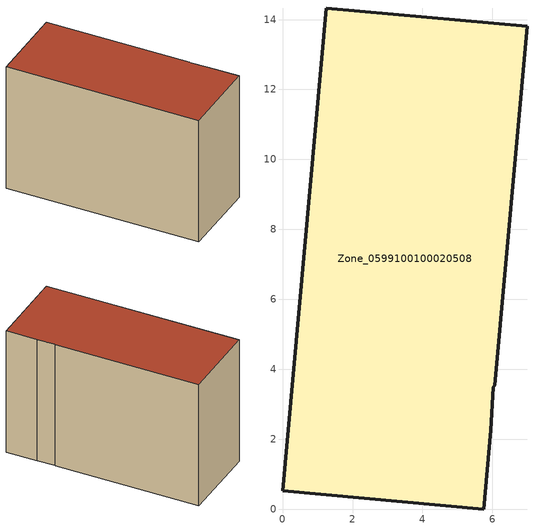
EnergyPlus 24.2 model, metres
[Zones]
Zone_0599100100020508
 floor ground (C_G): 5.95,2.25 5.75,0 0,0.52 1.25,14.33 7,13.81 6.07,3.53 6.02,3.49 z0
 wall outside (C_F): 6.07,3.53 7,13.81 1.25,14.33 0,0.52 5.75,0 5.95,2.25 6.02,3.49 6.07,3.53 z0:9.39
 roof outside (C_R): 5.75,0 5.95,2.25 6.02,3.49 6.07,3.53 7,13.81 1.25,14.33 0,0.52 z9.39
[BUILDING]
Pand.0599100100020508: North Axis=0; Terrain=City; Loads Convergence Tolerance Value=0.04; Temperature Convergence Tolerance Value=0.4; Solar Distribution=FullExterior; Maximum Number of Warmup Days=25; Minimum Number of Warmup Days=1
[Site:Location]
Rotterdam.The.Hague.AP_ZH_NLD Design_Conditions: Latitude=51.96; Longitude=4.45; Time Zone=1; Elevation=-4.5
[SITE:GROUNDTEMPERATURE:BUILDINGSURFACE]
18, 18, 18, 18, 18, 18, 18, 18, 18, 18, 18, 18
[MATERIAL] Thermal Absorptance=0.9; Solar Absorptance=0.7; Visible Absorptance=0.7
Name | Roughness | Thickness | Conductivity | Density | Specific Heat
G.TC.2015-2018 | MediumSmooth | 0.15 | 0.0428571 | 540 | 1210
F.TC.2015-2018 | Rough | 0.3 | 0.0666667 | 1920 | 840
R.TC.2015-2018 | MediumRough | 0.2 | 0.0333333 | 1500 | 1000
[CONSTRUCTION]
C_G: G.TC.2015-2018
C_F: F.TC.2015-2018
C_R: R.TC.2015-2018
[ZONE]
Zone_0599100100020508: Type=1; Multiplier=1; Ceiling Height=Autocalculate; Volume=Autocalculate; Floor Area=autocalculate; Part of Total Floor Area=Yes
[ZONEINFILTRATION:DESIGNFLOWRATE]
Infil_Zone_0599100100020508: Zone or ZoneList or Space or SpaceList=Zone_0599100100020508; Schedule=AlwaysOn; Design Flow Rate Calculation Method=Flow/Area; Flow Rate per Floor Area=0.0015; Constant Term Coefficient=1; Temperature Term Coefficient=0; Velocity Term Coefficient=0; Velocity Squared Term Coefficient=0
[HVACTEMPLATE:ZONE:IDEALLOADSAIRSYSTEM]
Zone_0599100100020508: Maximum Heating Supply Air Temperature=50; Minimum Cooling Supply Air Temperature=13; Maximum Heating Supply Air Humidity Ratio=0.0156; Minimum Cooling Supply Air Humidity Ratio=0.0077; Heating Limit=NoLimit; Cooling Limit=NoLimit; Dehumidification Control Type=ConstantSensibleHeatRatio; Cooling Sensible Heat Ratio=0.7; Dehumidification Setpoint=60; Humidification Control Type=None; Humidification Setpoint=30; Outdoor Air Method=None; Outdoor Air Flow Rate per Person=0.00944; Outdoor Air Flow Rate per Zone Floor Area=0; Outdoor Air Flow Rate per Zone=0; Demand Controlled Ventilation Type=None; Outdoor Air Economizer Type=NoEconomizer; Heat Recovery Type=None; Sensible Heat Recovery Effectiveness=0.7; Latent Heat Recovery Effectiveness=0.65
[ZONECONTROL:THERMOSTAT]
ThermostatControl_Zone_0599100100020508: Zone or ZoneList=Zone_0599100100020508; Control Type Schedule=DualSetpointControlType; Control 1=Thermostat_Zone_0599100100020508; Temperature Difference Between Cutout And Setpoint=0
[THERMOSTATSETPOINT:DUALSETPOINT]
Thermostat_Zone_0599100100020508: Heating Setpoint Temperature Schedule=HeatingSetpoint_Zone_0599100100020508; Cooling Setpoint Temperature Schedule=CoolingSetpoint_Zone_0599100100020508
[SCHEDULE:COMPACT]
HeatingSetpoint_Zone_0599100100020508: Through: 12/31, For: AllDays, Until: 24:00, 21
CoolingSetpoint_Zone_0599100100020508: Through: 12/31, For: AllDays, Until: 24:00, 24
DualSetpointControlType: Through: 12/31, For: AllDays, Until: 24:00, 4
AlwaysOn: Through: 12/31, For: AllDays, Until: 24:00, 1
